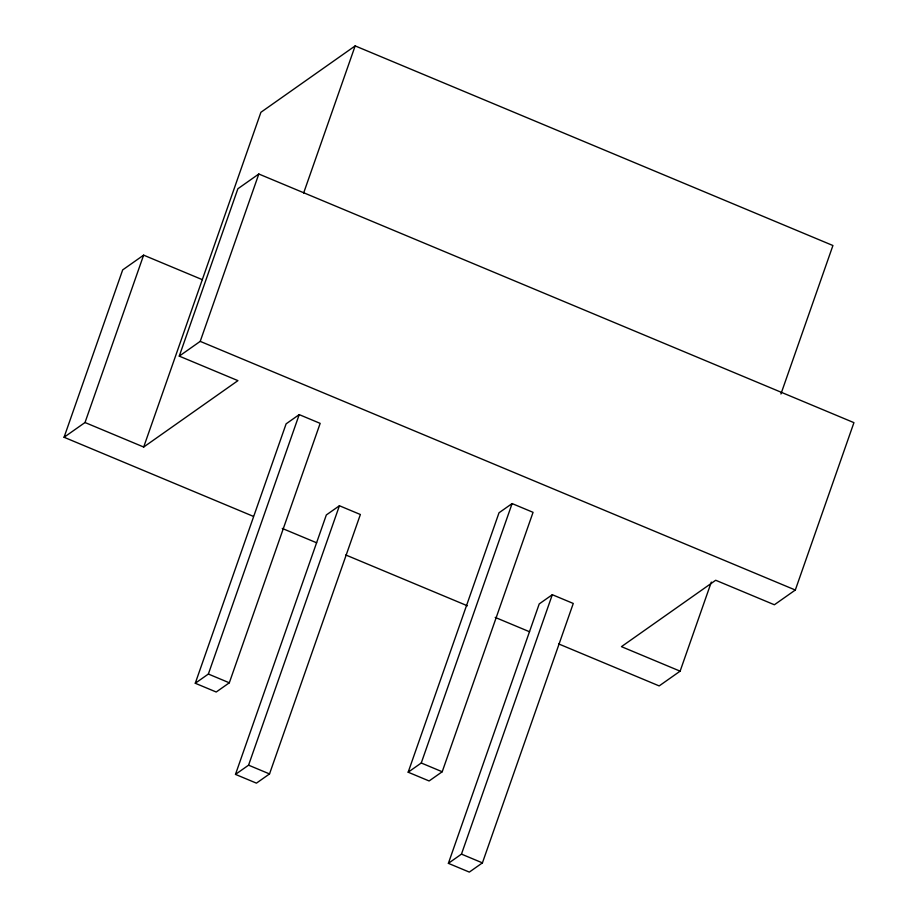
<?xml version="1.0" encoding="UTF-8"?>
<svg xmlns="http://www.w3.org/2000/svg" width="918" height="918" viewBox="0 0 918 918"><rect width="100%" height="100%" fill="white"/><g stroke="black" fill="none" stroke-linecap="round" stroke-linejoin="round"><path stroke-width="1.38" d="M253.184 516.283L64.065 437.266L122.679 269.903L143.621 255.147L202.304 279.657M64.065 437.266L85.018 422.521L143.621 255.147M85.018 422.521L143.69 447.032L260.907 112.294L355.163 45.9L832.924 245.519L780.931 393.994M143.69 447.032L237.934 380.637L179.262 356.127L237.877 188.752L258.819 174.007L853.935 422.647L795.321 590.022L774.379 604.767L715.696 580.256L621.452 646.651L680.123 671.161L711.324 582.081M179.262 356.127L200.216 341.37L258.819 174.007M303.64 193.021L355.163 45.9M195.27 683.256L286.118 423.841L299.211 414.615L320.164 423.37L229.316 682.797L216.223 692.011L195.27 683.256L208.363 674.041L299.211 414.615M235.478 774.39L326.326 514.964L339.419 505.749L360.372 514.505L269.525 773.931L256.432 783.146L235.478 774.39L248.571 765.176L339.419 505.749M408.166 772.21L499.013 512.783L512.106 503.569L533.06 512.324L442.212 771.751L429.119 780.966L408.166 772.21L421.259 762.996L512.106 503.569M448.374 863.345L539.222 603.918L552.315 594.703L573.268 603.459L482.42 862.874L469.327 872.1L448.374 863.345L461.467 854.119L552.315 594.703M680.123 671.161L659.181 685.918L558.672 643.92M200.216 341.37L795.321 590.022M282.274 528.435L316.664 542.802M345.753 554.965L467.423 605.8M495.192 617.401L529.571 631.768M208.363 674.041L229.316 682.797M421.259 762.996L442.212 771.751M248.571 765.176L269.525 773.931M461.467 854.119L482.42 862.874"/></g></svg>
